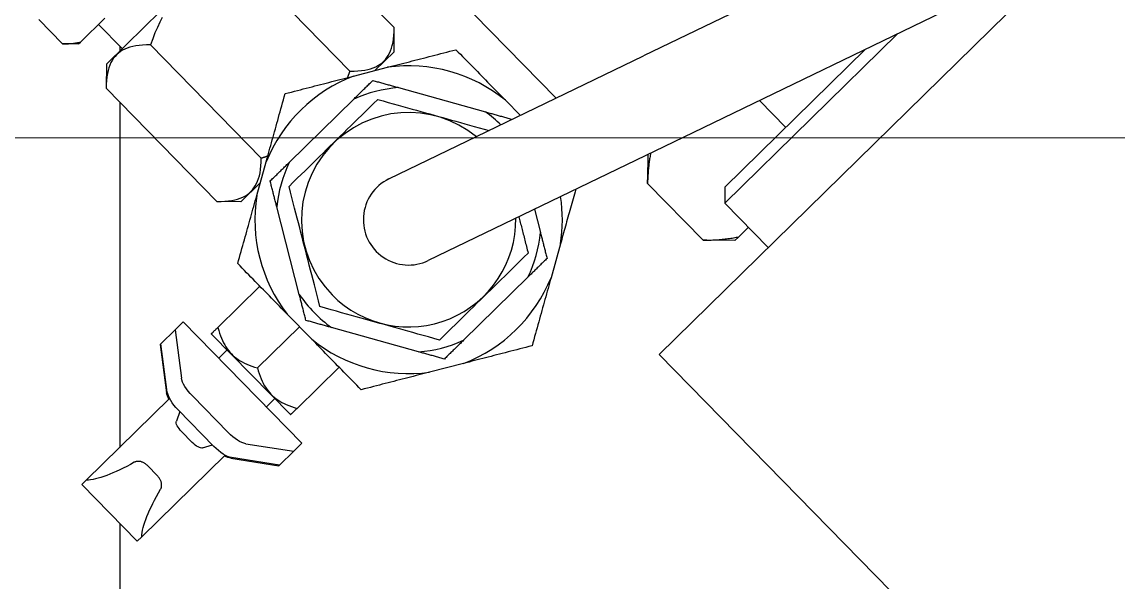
# Model space of a CAD drawing. Extents: x 475189 to 476029, y 1007718 to 1008015.
# Drawn here: x 475680.845 to 475681.364, y 1007759.302 to 1007759.567 of the extents above; entities that cross this region are included whole.
import ezdxf
from ezdxf.enums import TextEntityAlignment as Align

# ---------------------------------------------------------------- set-up
doc = ezdxf.new("R2010")
doc.units = 0
doc.header["$LTSCALE"] = 2
doc.header["$MEASUREMENT"] = 0
doc.layers.get('0').update_dxf_attribs({"linetype": 'CONTINUOUS', "lineweight": 0})
doc.layers.add('R.B', color=6, linetype='CONTINUOUS', lineweight=0)
doc.layers.add('TEXT', color=1, linetype='CONTINUOUS', lineweight=0)
doc.styles.add('ROMANS', font='ROMANS.SHX')
doc.styles.add('XT03_5', font='romans', dxfattribs={"width": 0.6, "height": 87.5})

# ---------------------------------------------------------------- blocks, each defined once
blk = doc.blocks.new('EXISTING')
at = {"color": 8, "linetype": 'Continuous', "lineweight": -3}
for p, q in [((475681.5630897827, 1007759.755367249), (475681.1396811564, 1007759.550888383)), ((475681.5817408749, 1007759.716746958), (475681.1583322485, 1007759.512268092)), ((475680.9576604055, 1007759.61796283), (475680.9032635739, 1007759.564672375)), ((475681.0215555382, 1007759.564232242), (475680.9690322332, 1007759.617845996)), ((475681.0234022166, 1007759.607318385), (475681.0982745016, 1007759.530891658)), ((475681.3429870548, 1007759.60144437), (475681.1470353188, 1007759.409478093)), ((475681.0005510956, 1007759.543655008), (475680.9480277906, 1007759.597268763)), ((475680.8643803073, 1007759.556599608), (475680.8531253134, 1007759.56808827)), ((475680.8728440828, 1007759.557386325), (475680.8844243037, 1007759.568731016)), ((475680.8814192031, 1007759.565787037), (475680.892674197, 1007759.554298375)), ((475680.9032635739, 1007759.564672375), (475680.8851312966, 1007759.546908889)), ((475681.0214387044, 1007759.552860414), (475681.0215555382, 1007759.564232242)), ((475680.8719615258, 1007759.556521719), (475680.8728440828, 1007759.557386325)), ((475681.1781001405, 1007759.481188112), (475681.2598888743, 1007759.561313346)), ((475680.8719615258, 1007759.556521719), (475680.8643803073, 1007759.556599608)), ((475680.8914636382, 1007759.555534066), (475680.8914636382, 1007759.553112438)), ((475680.9585422104, 1007759.502500541), (475680.9060189054, 1007759.556114295)), ((475681.0122928129, 1007759.543900541), (475681.0214387044, 1007759.552860414)), ((475681.2447801141, 1007759.554016796), (475681.1781780298, 1007759.48876933)), ((475681.0189927473, 1007759.49260372), (475681.1396811564, 1007759.550888383)), ((475680.8851312966, 1007759.546908889), (475680.8850144628, 1007759.535537062)), ((475681.0022682908, 1007759.541324561), (475681.0183432772, 1007759.545455315)), ((475680.9375377678, 1007759.481923308), (475680.8850144628, 1007759.535537062)), ((475681.0235555666, 1007759.535845527), (475681.0647755098, 1007759.524345526)), ((475680.8914636382, 1007759.528953993), (475680.8914636382, 1007759.365489601)), ((475680.9717653498, 1007759.500444908), (475681.0023346148, 1007759.530392426)), ((475681.074209855, 1007759.529869032), (475681.0812585092, 1007759.522674039)), ((475681.2070038007, 1007759.517008814), (475681.1945249005, 1007759.529746792)), ((475681.1583322485, 1007759.512268092), (475681.0376438394, 1007759.453983429)), ((475680.9563767291, 1007759.484749104), (475680.9608368844, 1007759.500735828)), ((475681.1416725754, 1007759.504222552), (475681.1415487559, 1007759.492170785)), ((475680.9489095956, 1007759.481806474), (475680.958055487, 1007759.490766347)), ((475681.141544537, 1007759.490405493), (475681.1678061895, 1007759.463598616)), ((475681.1781780298, 1007759.48876933), (475681.1781001405, 1007759.481188112)), ((475680.9489095956, 1007759.481806474), (475680.9375377678, 1007759.481923308)), ((475681.1987342961, 1007759.460125566), (475681.1781001405, 1007759.481188112)), ((475680.9765280766, 1007759.437892956), (475680.9658773984, 1007759.479340474)), ((475681.0879273002, 1007759.478267075), (475681.0907591883, 1007759.467246674)), ((475681.1847938167, 1007759.465230905), (475681.1893551344, 1007759.46969945)), ((475681.1829545673, 1007759.463429064), (475681.1847938167, 1007759.465230905)), ((475681.1002598575, 1007759.461838045), (475681.0957997023, 1007759.445851321)), ((475681.1829545673, 1007759.463429064), (475681.1695711958, 1007759.463566565)), ((475681.0848712369, 1007759.44614224), (475681.0543019719, 1007759.416194723)), ((475680.9379473127, 1007759.422285215), (475680.9578609929, 1007759.441793871)), ((475680.9824267317, 1007759.416718117), (475680.9708119004, 1007759.428574087)), ((475680.917685724, 1007759.42119801), (475680.9215278779, 1007759.424962018)), ((475680.9778028475, 1007759.36751871), (475680.9215278779, 1007759.424962018)), ((475680.9766193161, 1007759.422646102), (475680.9567056359, 1007759.403137446)), ((475680.910948518, 1007759.414597832), (475680.917685724, 1007759.42119801)), ((475680.917685724, 1007759.42119801), (475680.9207284044, 1007759.398307766)), ((475680.9349830786, 1007759.41918241), (475680.9349851425, 1007759.419383292)), ((475680.9349830786, 1007759.41918241), (475680.972300907, 1007759.381089817)), ((475681.0330810201, 1007759.410741622), (475680.991861077, 1007759.422241623)), ((475680.9105399805, 1007759.414197604), (475680.910948518, 1007759.414597832)), ((475680.9105399805, 1007759.414197604), (475680.9136648487, 1007759.391387875)), ((475680.9139911984, 1007759.391707588), (475680.910948518, 1007759.414597832)), ((475680.9423869989, 1007759.411624776), (475680.9384103687, 1007759.407729026)), ((475681.1470353188, 1007759.409478093), (475681.6722683685, 1007758.873340551)), ((475680.9953776393, 1007759.403498332), (475680.9754639592, 1007759.383989676)), ((475681.0543682959, 1007759.405262587), (475681.0382933095, 1007759.401131833)), ((475680.8755912487, 1007759.34994004), (475680.9150926499, 1007759.388638022)), ((475680.9258536335, 1007759.389903555), (475680.9428406609, 1007759.372563856)), ((475680.9648969867, 1007759.388647452), (475680.9609203566, 1007759.384751703)), ((475680.9198596873, 1007759.382544686), (475680.9182770143, 1007759.377954409)), ((475680.9191164274, 1007759.383303377), (475680.9361034548, 1007759.365963678)), ((475680.972300907, 1007759.381089817), (475680.9725017889, 1007759.381087754)), ((475680.9258281528, 1007759.367783166), (475680.9207244175, 1007759.372992861)), ((475680.9307383692, 1007759.365234341), (475680.935360195, 1007759.366722369)), ((475680.9511377953, 1007759.367267038), (475680.9739606936, 1007759.363754702)), ((475680.9778028475, 1007759.36751871), (475680.9739606936, 1007759.363754702)), ((475680.9413543023, 1007759.361831145), (475680.9018529012, 1007759.323133163)), ((475680.9440742396, 1007759.360347148), (475680.9668149501, 1007759.356754296)), ((475680.9672234876, 1007759.357154524), (475680.9444005893, 1007759.36066686)), ((475680.9739606936, 1007759.363754702), (475680.9672234876, 1007759.357154524)), ((475680.909517727, 1007759.351804478), (475680.9044139917, 1007759.357014173)), ((475680.9672234876, 1007759.357154524), (475680.9668149501, 1007759.356754296)), ((475680.8755912487, 1007759.34994004), (475680.8734939738, 1007759.347885421)), ((475680.8734939738, 1007759.347885421), (475680.8997556263, 1007759.321078544)), ((475680.8914636382, 1007759.329542684), (475680.8914636382, 1007759.202160677)), ((475680.8997556263, 1007759.321078544), (475680.9018529012, 1007759.323133163))]:
    blk.add_line(p, q, dxfattribs=at)
at = {"color": 8}
blk.add_line((475676.0465680225, 1007759.512027283), (475682.1769659399, 1007759.512027283), dxfattribs=at)
at = {"color": 8, "linetype": 'Continuous', "lineweight": -3}
for points in [[(475680.9116370851, 1007759.56907692), (475680.9104332234, 1007759.566768382), (475680.9092719417, 1007759.564329711), (475680.9081506516, 1007759.561749696), (475680.907067068, 1007759.559015915), (475680.9060189017, 1007759.556114299)], [(475681.0005510918, 1007759.543655005), (475681.0024809589, 1007759.543670834), (475681.0042766665, 1007759.543757782), (475681.0059482264, 1007759.543913813), (475681.0075044079, 1007759.544137354), (475681.0089530455, 1007759.544427347), (475681.0103009566, 1007759.544783154), (475681.0115542399, 1007759.54520454), (475681.012718212, 1007759.545691704), (475681.013797633, 1007759.546245229), (475681.0147965802, 1007759.546866068), (475681.0157186647, 1007759.547555576), (475681.0165669686, 1007759.548315501), (475681.0173441624, 1007759.549148012), (475681.0180524694, 1007759.550055736), (475681.0186937015, 1007759.551041716), (475681.0192692692, 1007759.552109519), (475681.0197802631, 1007759.553263254), (475681.02022731, 1007759.554507615), (475681.0206107358, 1007759.555847932), (475681.0209304314, 1007759.557290305), (475681.0211858975, 1007759.558841565), (475681.0213762387, 1007759.560509567), (475681.0215000631, 1007759.562303109), (475681.0215555397, 1007759.564232243)], [(475680.8643802985, 1007759.556599603), (475680.86478778, 1007759.556596944), (475680.8651900429, 1007759.55659735), (475680.8655871954, 1007759.556600847), (475680.8659792776, 1007759.55660741), (475680.8663663522, 1007759.556617038), (475680.8667484956, 1007759.556629745), (475680.8671257479, 1007759.556645515), (475680.8674981742, 1007759.556664341), (475680.8678658645, 1007759.556686256), (475680.8682288185, 1007759.556711226), (475680.8685871485, 1007759.556739289), (475680.86894087, 1007759.556770423), (475680.8692900232, 1007759.556804615), (475680.8696346893, 1007759.556841908), (475680.8699749039, 1007759.556882293), (475680.8703107345, 1007759.556925791), (475680.8706421807, 1007759.556972365), (475680.8709693349, 1007759.55702208), (475680.8712921988, 1007759.557074892), (475680.8716108673, 1007759.557130868), (475680.8719253376, 1007759.557189969), (475680.872235682, 1007759.557252247), (475680.872541909, 1007759.557317685), (475680.8728440773, 1007759.557386322)], [(475680.9060189017, 1007759.556114299), (475680.9040890529, 1007759.556098469), (475680.9022933181, 1007759.556011494), (475680.9006217939, 1007759.555855499), (475680.8990655845, 1007759.555631949), (475680.8976169677, 1007759.555341958), (475680.8962690571, 1007759.554986169), (475680.8950157751, 1007759.554564766), (475680.8938517674, 1007759.554077586), (475680.892772365, 1007759.553524061), (475680.8917734152, 1007759.552903237), (475680.890851343, 1007759.552213724), (475680.8900030321, 1007759.551453809), (475680.8892258332, 1007759.550621275), (475680.8885175206, 1007759.549713564), (475680.8878763038, 1007759.548727581), (475680.8873007186, 1007759.547659779), (475680.8867897252, 1007759.546506026), (475680.88634268, 1007759.545261685), (475680.8859592726, 1007759.543921369), (475680.8856395616, 1007759.542478998), (475680.8853841038, 1007759.540927728), (475680.8851937801, 1007759.539259744), (475680.8850699468, 1007759.537466193), (475680.8850144523, 1007759.535537058)], [(475681.0183432635, 1007759.545455267), (475681.0196320502, 1007759.545786478), (475681.0209216066, 1007759.546117899), (475681.0222125302, 1007759.546449575), (475681.0235055004, 1007759.546781848), (475681.0248011093, 1007759.547114765), (475681.0261000062, 1007759.54744857), (475681.0274027855, 1007759.547783308), (475681.0287100957, 1007759.548119224), (475681.0300225907, 1007759.548456559), (475681.0313408404, 1007759.548795262), (475681.0326655341, 1007759.54913567), (475681.033997305, 1007759.549477925), (475681.0353367683, 1007759.549822068), (475681.0366846261, 1007759.550168434), (475681.038041535, 1007759.550517157), (475681.0394081316, 1007759.550868274), (475681.0407851427, 1007759.551222112), (475681.0421732799, 1007759.551578896), (475681.0435731832, 1007759.551938555), (475681.0449856409, 1007759.552301506), (475681.0464114028, 1007759.552667963), (475681.0478511507, 1007759.553037844), (475681.0493057416, 1007759.553411651), (475681.0507759444, 1007759.55378949)], [(475681.0507759444, 1007759.55378949), (475681.0518382062, 1007759.552705116), (475681.0528891946, 1007759.551632274), (475681.0539295136, 1007759.550570477), (475681.0549596418, 1007759.549518847), (475681.0559802043, 1007759.548477105), (475681.0569917282, 1007759.54744468), (475681.0579946734, 1007759.546420804), (475681.0589896251, 1007759.54540521), (475681.0599770734, 1007759.544397335), (475681.060957475, 1007759.543396522), (475681.0619313536, 1007759.542402413), (475681.0628991993, 1007759.541414551), (475681.0638614409, 1007759.540432286), (475681.0648185806, 1007759.539455267), (475681.0657710962, 1007759.538483041), (475681.066719392, 1007759.537514964), (475681.0676639883, 1007759.536550787), (475681.0686053138, 1007759.535589963), (475681.0695438066, 1007759.534631946), (475681.070479941, 1007759.533676393), (475681.071414155, 1007759.532722755), (475681.072346923, 1007759.531770688), (475681.0732786555, 1007759.530819547), (475681.0742098393, 1007759.529868984)], [(475680.9994443209, 1007759.540598888), (475680.9994911917, 1007759.54072239), (475680.9995380244, 1007759.54084623), (475680.9995847734, 1007759.540970383), (475680.9996314571, 1007759.541094864), (475680.9996780754, 1007759.541219676), (475680.9997246283, 1007759.541344817), (475680.9997710976, 1007759.541470269), (475680.9998175084, 1007759.541596076), (475680.9998638628, 1007759.541722203), (475680.9999101428, 1007759.54184867), (475680.9999563485, 1007759.541975474), (475681.0000024864, 1007759.542102607), (475681.000048593, 1007759.542230102), (475681.0000945912, 1007759.542357902), (475681.0001405309, 1007759.542486056), (475681.000186421, 1007759.542614556), (475681.0002322278, 1007759.542743404), (475681.0002779669, 1007759.542872578), (475681.0003236498, 1007759.54300211), (475681.0003692719, 1007759.543131993), (475681.000414822, 1007759.543262217), (475681.0004603112, 1007759.543392794), (475681.0005057444, 1007759.543523726), (475681.0005510918, 1007759.543655005)], [(475680.9698356385, 1007759.53299044), (475680.9713058138, 1007759.53336818), (475680.9727604047, 1007759.533741988), (475680.97420018, 1007759.534111967), (475680.9756259145, 1007759.534478326), (475680.9770383736, 1007759.534841276), (475680.9784383014, 1007759.535201034), (475680.9798264112, 1007759.53555772), (475680.9812034222, 1007759.535911558), (475680.9825700478, 1007759.536262773), (475680.9839269277, 1007759.536611398), (475680.9852747871, 1007759.536957764), (475680.9866142779, 1007759.537302005), (475680.9879460213, 1007759.537644162), (475680.9892707149, 1007759.53798457), (475680.9905889922, 1007759.538323371), (475680.9919014589, 1007759.538660608), (475680.9932087699, 1007759.538996524), (475680.9945115767, 1007759.53933136), (475680.9958104469, 1007759.539665066), (475680.9971060824, 1007759.539998082), (475680.9983990252, 1007759.540330256), (475680.9996899763, 1007759.540662031), (475681.0009795048, 1007759.540993354), (475681.0022682915, 1007759.541324565)], [(475681.0023346199, 1007759.530392434), (475681.002697826, 1007759.530748252), (475681.003061945, 1007759.531104966), (475681.0034269771, 1007759.531462573), (475681.0037929953, 1007759.531821147), (475681.0041599996, 1007759.532180687), (475681.0045280264, 1007759.532541228), (475681.004897149, 1007759.532902843), (475681.0052673671, 1007759.533265532), (475681.0056387174, 1007759.533629329), (475681.0060112365, 1007759.533994271), (475681.0063849972, 1007759.53436043), (475681.0067599632, 1007759.53472777), (475681.0071362439, 1007759.535096397), (475681.0075138394, 1007759.535466313), (475681.0078928227, 1007759.535837588), (475681.0082731573, 1007759.536210187), (475681.0086549527, 1007759.536584217), (475681.0090382091, 1007759.536959679), (475681.0094229993, 1007759.537336643), (475681.0098093234, 1007759.537715109), (475681.0101972545, 1007759.53809515), (475681.0105867925, 1007759.538476765), (475681.0109780105, 1007759.538860026), (475681.0113709085, 1007759.539244933)], [(475681.0113709085, 1007759.539244933), (475681.0119007073, 1007759.539097116), (475681.012428235, 1007759.538949937), (475681.0129534915, 1007759.538803396), (475681.0134765671, 1007759.538657473), (475681.0139974974, 1007759.538512134), (475681.0145163371, 1007759.538367394), (475681.0150331396, 1007759.538223199), (475681.0155479416, 1007759.538079585), (475681.0160608145, 1007759.537936479), (475681.0165718315, 1007759.537793953), (475681.0170809731, 1007759.537651879), (475681.0175883668, 1007759.537510348), (475681.0180939933, 1007759.537369233), (475681.018597962, 1007759.537228641), (475681.0191002724, 1007759.537088499), (475681.0196010144, 1007759.53694879), (475681.0201002248, 1007759.536809548), (475681.0205979205, 1007759.536670684), (475681.0210942104, 1007759.536532231), (475681.0215890582, 1007759.536394155), (475681.0220825903, 1007759.536256472), (475681.0225748247, 1007759.536119164), (475681.023065815, 1007759.535982176), (475681.0235555614, 1007759.535845508)], [(475680.9608368804, 1007759.50073581), (475680.9611944704, 1007759.502017535), (475680.9615522663, 1007759.503299998), (475680.961910447, 1007759.50458384), (475680.9622691911, 1007759.505869702), (475680.962628677, 1007759.507158222), (475680.962989056, 1007759.508449944), (475680.9633505341, 1007759.509745606), (475680.9637132625, 1007759.511045748), (475680.964077406, 1007759.512350963), (475680.9644431708, 1007759.513661989), (475680.9648107216, 1007759.514979418), (475680.9651802509, 1007759.516303937), (475680.965551896, 1007759.51763604), (475680.9659258768, 1007759.518976516), (475680.9663023581, 1007759.520325954), (475680.9666815323, 1007759.521685044), (475680.9670635918, 1007759.523054476), (475680.9674487288, 1007759.524434939), (475680.9678371632, 1007759.525827221), (475680.9682290599, 1007759.527231912), (475680.9686246387, 1007759.528649802), (475680.9690241194, 1007759.530081678), (475680.9694277219, 1007759.531528328), (475680.9698356385, 1007759.53299044)], [(475680.9716730348, 1007759.489097097), (475680.9736583786, 1007759.49104206), (475680.9755779106, 1007759.492922551), (475680.9774398117, 1007759.494746583), (475680.9792514594, 1007759.496521384), (475680.9810197925, 1007759.498253751), (475680.9827511294, 1007759.499949874), (475680.9844514595, 1007759.501615621), (475680.9861264073, 1007759.503256502), (475680.9877814143, 1007759.504877848), (475680.9894215936, 1007759.506484668), (475680.9910519851, 1007759.508081899), (475680.9926774828, 1007759.509674335), (475680.9943029805, 1007759.511266772), (475680.995933372, 1007759.512864003), (475680.9975735513, 1007759.514470823), (475680.9992285218, 1007759.516092133), (475681.0009035061, 1007759.51773305), (475681.0026038362, 1007759.519398797), (475681.0043351731, 1007759.52109492), (475681.0061035063, 1007759.522827287), (475681.0079151538, 1007759.524602088), (475681.009777055, 1007759.52642612), (475681.011696587, 1007759.52830661), (475681.0136819307, 1007759.530251574)], [(475681.0136819307, 1007759.530251574), (475681.0161992142, 1007759.529549254), (475681.0186376376, 1007759.528868985), (475681.0210062848, 1007759.528208143), (475681.0233136641, 1007759.527564398), (475681.0255675444, 1007759.526935592), (475681.0277751896, 1007759.526319643), (475681.0299434323, 1007759.525714765), (475681.0320786701, 1007759.525119029), (475681.0341870865, 1007759.5245308), (475681.0362745393, 1007759.523948408), (475681.0383467613, 1007759.523370312), (475681.0404092309, 1007759.522794865), (475681.0424675555, 1007759.522220654), (475681.044527051, 1007759.521646051), (475681.0465932341, 1007759.52106959), (475681.0486716023, 1007759.52048975), (475681.0507677798, 1007759.519904954), (475681.052887534, 1007759.519313554), (475681.0550368316, 1007759.518713914), (475681.0572219815, 1007759.51810427), (475681.0594495631, 1007759.517482802), (475681.0617265879, 1007759.51684754), (475681.0640605545, 1007759.516196381), (475681.0664595204, 1007759.515527092)], [(475681.0647755073, 1007759.524345514), (475681.0652652901, 1007759.524208882), (475681.0657562626, 1007759.524071913), (475681.0662484606, 1007759.523934569), (475681.0667419927, 1007759.523796886), (475681.0672368947, 1007759.523658827), (475681.0677331303, 1007759.523520357), (475681.0682308626, 1007759.523381528), (475681.0687300542, 1007759.523242233), (475681.0692307784, 1007759.523102541), (475681.0697331066, 1007759.522962382), (475681.0702370754, 1007759.52282179), (475681.0707427205, 1007759.522680728), (475681.0712500777, 1007759.522539161), (475681.0717592558, 1007759.522397124), (475681.0722702363, 1007759.522254562), (475681.0727831093, 1007759.522111456), (475681.0732979291, 1007759.521967824), (475681.0738147137, 1007759.521823647), (475681.0743335534, 1007759.521678907), (475681.0748544838, 1007759.521533567), (475681.0753775593, 1007759.521387645), (475681.0759028158, 1007759.521241104), (475681.0764303434, 1007759.521093925), (475681.0769601422, 1007759.520946108)], [(475681.0769601422, 1007759.520946108), (475681.0769634804, 1007759.520933203), (475681.0769668007, 1007759.520920316), (475681.0769701024, 1007759.520907375), (475681.0769734227, 1007759.520894488), (475681.0769767609, 1007759.520881583), (475681.0769800447, 1007759.52086866), (475681.0769833829, 1007759.520855755), (475681.0769867031, 1007759.520842868), (475681.0769900234, 1007759.520829982), (475681.0769933072, 1007759.520817059), (475681.0769966275, 1007759.520804172), (475681.0769999657, 1007759.520791267), (475681.077003286, 1007759.52077838), (475681.0770065698, 1007759.520765458), (475681.0770098722, 1007759.520752589), (475681.0770131925, 1007759.520739702), (475681.0770165128, 1007759.520726816), (475681.0770198331, 1007759.520713929), (475681.0770231534, 1007759.520701042), (475681.0770264558, 1007759.520688173), (475681.0770297396, 1007759.520675251), (475681.0770330598, 1007759.520662364), (475681.0770363623, 1007759.520649495), (475681.0770396825, 1007759.520636609)], [(475680.9375377608, 1007759.481923301), (475680.9394676368, 1007759.481939139), (475680.9412633533, 1007759.482026096), (475680.9429348958, 1007759.48218211), (475680.944491078, 1007759.482405651), (475680.945939722, 1007759.48269565), (475680.9472876237, 1007759.483051448), (475680.9485408964, 1007759.483472824), (475680.9497048951, 1007759.483960014), (475680.9507843064, 1007759.484513529), (475680.9517832472, 1007759.485134362), (475680.9527053284, 1007759.485823867), (475680.9535536463, 1007759.486583805), (475680.9543308382, 1007759.487416315), (475680.9550391419, 1007759.488324035), (475680.9556803676, 1007759.48931001), (475680.9562559439, 1007759.490377821), (475680.9567669462, 1007759.491531564), (475680.9572140008, 1007759.492775933), (475680.9575974171, 1007759.49411624), (475680.9579171008, 1007759.495558602), (475680.9581725859, 1007759.497109881), (475680.9583628913, 1007759.498777847), (475680.9584867429, 1007759.500571416), (475680.9585422102, 1007759.502500541)], [(475680.9585422102, 1007759.502500541), (475680.9586744107, 1007759.502543199), (475680.9588062311, 1007759.502585915), (475680.9589377143, 1007759.502628712), (475680.959068847, 1007759.502671577), (475680.9591996243, 1007759.502714505), (475680.9593300828, 1007759.502757533), (475680.9594601882, 1007759.502800626), (475680.9595899498, 1007759.502843776), (475680.9597193493, 1007759.502887001), (475680.9598484365, 1007759.502930313), (475680.959977155, 1007759.502973676), (475680.9601055522, 1007759.503017135), (475680.9602336077, 1007759.503060654), (475680.9603613327, 1007759.503104242), (475680.960488723, 1007759.503147914), (475680.9606157761, 1007759.503191667), (475680.9607424941, 1007759.503235468), (475680.9608689091, 1007759.503279383), (475680.9609949618, 1007759.503323337), (475680.9611207047, 1007759.503367381), (475680.9612461193, 1007759.503411498), (475680.9613712057, 1007759.503455686), (475680.9614959822, 1007759.503499964), (475680.9616204237, 1007759.50354429)], [(475680.962729056, 1007759.491592407), (475680.963121954, 1007759.491977313), (475680.963513172, 1007759.492360574), (475680.96390271, 1007759.49274219), (475680.9642906411, 1007759.493122231), (475680.9646769652, 1007759.493500697), (475680.9650617189, 1007759.493877625), (475680.9654450117, 1007759.494253122), (475680.9658268073, 1007759.494627153), (475680.9662071418, 1007759.494999752), (475680.9665861251, 1007759.495371027), (475680.9669637206, 1007759.495740942), (475680.9673400014, 1007759.49610957), (475680.9677149673, 1007759.496476909), (475680.968088728, 1007759.496843068), (475680.968461247, 1007759.497208011), (475680.9688325974, 1007759.497571808), (475680.9692028156, 1007759.497934496), (475680.969571938, 1007759.498296111), (475680.9699399649, 1007759.498656653), (475680.9703069692, 1007759.499016193), (475680.9706729874, 1007759.499374766), (475680.9710380195, 1007759.499732374), (475680.9714021386, 1007759.500089087), (475680.9717653446, 1007759.500444906)], [(475681.1429871529, 1007759.504857407), (475681.1428853766, 1007759.50432025), (475681.1427873101, 1007759.503777799), (475681.14269288, 1007759.503229982), (475681.1426021207, 1007759.50267676), (475681.1425150043, 1007759.502118089), (475681.1424315114, 1007759.501553914), (475681.1423516587, 1007759.500984215), (475681.1422754182, 1007759.500408948), (475681.1422028249, 1007759.499828074), (475681.1421338225, 1007759.499241504), (475681.1420684198, 1007759.498649227), (475681.1420066147, 1007759.49805117), (475681.1419483789, 1007759.497447287), (475681.1418937562, 1007759.496837532), (475681.1418427464, 1007759.496221905), (475681.1417952743, 1007759.49560026), (475681.1417514117, 1007759.494972597), (475681.1417111299, 1007759.494338868), (475681.1416743911, 1007759.493698967), (475681.1416412576, 1007759.493052899), (475681.1416117281, 1007759.492400592), (475681.1415857462, 1007759.491741955), (475681.1415633559, 1007759.491076942), (475681.1415445376, 1007759.490405497)], [(475680.9658774203, 1007759.479340482), (475680.9657508434, 1007759.479832933), (475680.9656239721, 1007759.480326634), (475680.9654968063, 1007759.480821586), (475680.9653692924, 1007759.481317842), (475680.9652414125, 1007759.481815422), (475680.9651131859, 1007759.482314452), (475680.9649845762, 1007759.482814896), (475680.9648556205, 1007759.483316862), (475680.9647262288, 1007759.483820369), (475680.9645964375, 1007759.484325452), (475680.9644661929, 1007759.484832167), (475680.9643355324, 1007759.485340622), (475680.9642044559, 1007759.485850817), (475680.9640728733, 1007759.48636277), (475680.9639408761, 1007759.486876607), (475680.9638083378, 1007759.487392312), (475680.9636753313, 1007759.487909956), (475680.9635417851, 1007759.488429612), (475680.9634077357, 1007759.488951316), (475680.9632731294, 1007759.489475123), (475680.9631379849, 1007759.490001086), (475680.9630022664, 1007759.490529242), (475680.9628659203, 1007759.491059647), (475680.962729056, 1007759.491592407)], [(475681.1415445376, 1007759.490405497), (475681.1415441794, 1007759.490480011), (475681.1415438473, 1007759.490554425), (475681.1415435512, 1007759.490628731), (475681.1415433545, 1007759.49070301), (475681.1415431481, 1007759.490777154), (475681.1415430414, 1007759.49085127), (475681.1415429246, 1007759.490925251), (475681.1415429166, 1007759.490999195), (475681.1415428988, 1007759.491073004), (475681.1415429804, 1007759.491146786), (475681.1415430888, 1007759.491220469), (475681.1415432239, 1007759.491294052), (475681.1415434309, 1007759.491367563), (475681.1415436646, 1007759.491440975), (475681.1415439612, 1007759.491514323), (475681.1415443215, 1007759.491587608), (475681.1415447078, 1007759.491660794), (475681.1415451301, 1007759.491733872), (475681.1415456065, 1007759.491806895), (475681.1415461547, 1007759.491879845), (475681.14154673, 1007759.491952697), (475681.1415473678, 1007759.492025485), (475681.1415480328, 1007759.492098174), (475681.1415487696, 1007759.49217079)], [(475680.9473779824, 1007759.452494511), (475680.947785899, 1007759.453956623), (475680.9481894877, 1007759.455403224), (475680.9485889685, 1007759.456835099), (475680.9489845473, 1007759.458252989), (475680.9493764577, 1007759.45965773), (475680.9497648784, 1007759.461049963), (475680.9501500154, 1007759.462430426), (475680.9505320885, 1007759.463799907), (475680.9509112628, 1007759.465158997), (475680.951287744, 1007759.466508435), (475680.9516617248, 1007759.46784891), (475680.95203337, 1007759.469181014), (475680.9524028855, 1007759.470505484), (475680.9527704364, 1007759.471822912), (475680.9531362011, 1007759.473133938), (475680.9535003584, 1007759.474439203), (475680.9538630868, 1007759.475739345), (475680.9542245512, 1007759.477034957), (475680.9545849439, 1007759.478326728), (475680.9549444298, 1007759.479615249), (475680.9553031738, 1007759.480901111), (475680.9556613545, 1007759.482184953), (475680.9560191506, 1007759.483467416), (475680.9563767267, 1007759.484749092)], [(475680.9863093938, 1007759.432139103), (475680.9856176961, 1007759.434830961), (475680.9849488886, 1007759.437433554), (475680.9843002117, 1007759.43995803), (475680.9836689837, 1007759.442414356), (475680.9830529156, 1007759.444811958), (475680.982449691, 1007759.447159408), (475680.9818572601, 1007759.449464791), (475680.9812736771, 1007759.451735792), (475680.9806970649, 1007759.453979732), (475680.980125615, 1007759.456203571), (475680.9795575719, 1007759.458414143), (475680.9789912144, 1007759.4606181), (475680.9784248568, 1007759.462822057), (475680.9778568316, 1007759.46503261), (475680.9772853638, 1007759.467256468), (475680.9767087695, 1007759.46950039), (475680.9761251686, 1007759.471771408), (475680.9755327742, 1007759.474076827), (475680.9749295496, 1007759.476424278), (475680.974313445, 1007759.478821844), (475680.9736822536, 1007759.481278206), (475680.9730335401, 1007759.483802645), (475680.9723647691, 1007759.486405275), (475680.9716730348, 1007759.489097097)], [(475681.1074774867, 1007759.48770851), (475681.1071591771, 1007759.48656758), (475681.1068431482, 1007759.485434824), (475681.1065292901, 1007759.484309849), (475681.1062174655, 1007759.483192162), (475681.1059076192, 1007759.482081568), (475681.1055995866, 1007759.480977473), (475681.10529334, 1007759.47987978), (475681.1049887146, 1007759.478787899), (475681.1046856556, 1007759.477701631), (475681.1043840529, 1007759.476620584), (475681.1040837691, 1007759.475544264), (475681.1037847768, 1007759.474472573), (475681.1034869111, 1007759.473404921), (475681.1031901171, 1007759.472341109), (475681.1028942986, 1007759.471280794), (475681.1025993456, 1007759.470223582), (475681.1023051621, 1007759.469169127), (475681.1020116792, 1007759.468117184), (475681.1017187734, 1007759.46706731), (475681.1014263759, 1007759.466019257), (475681.1011343769, 1007759.464972632), (475681.1008426939, 1007759.463927141), (475681.1005512169, 1007759.462882387), (475681.1002598499, 1007759.461838028)], [(475681.0805411154, 1007759.474700027), (475681.0807118252, 1007759.474035844), (475681.0808832984, 1007759.473368543), (475681.0810556237, 1007759.472697962), (475681.0812287988, 1007759.472023883), (475681.0814029489, 1007759.471346179), (475681.0815780899, 1007759.470664614), (475681.0817542736, 1007759.46997899), (475681.0819315525, 1007759.469289106), (475681.0821099973, 1007759.468594817), (475681.0822895864, 1007759.467895781), (475681.0824704815, 1007759.467191904), (475681.0826526618, 1007759.466482917), (475681.0828362153, 1007759.465768582), (475681.0830212127, 1007759.465048756), (475681.0832076682, 1007759.464323058), (475681.0833956892, 1007759.463591378), (475681.0835853271, 1007759.462853445), (475681.0837766513, 1007759.462108969), (475681.0839696953, 1007759.461357696), (475681.0841645648, 1007759.460599373), (475681.0843613115, 1007759.459833728), (475681.0845599867, 1007759.459060488), (475681.0847607321, 1007759.458279364), (475681.0849635625, 1007759.457490047)], [(475681.0907591771, 1007759.467246662), (475681.0908857539, 1007759.466754211), (475681.0910126073, 1007759.466260528), (475681.0911397731, 1007759.465765576), (475681.091267287, 1007759.465269319), (475681.0913951849, 1007759.464771721), (475681.0915233936, 1007759.46427271), (475681.0916520033, 1007759.463772266), (475681.0917809769, 1007759.463270282), (475681.0919103686, 1007759.462766775), (475681.0920401599, 1007759.462261691), (475681.0921703679, 1007759.46175494), (475681.0923010471, 1007759.46124654), (475681.0924321236, 1007759.460736345), (475681.0925637062, 1007759.460224392), (475681.0926957213, 1007759.459710536), (475681.0928282417, 1007759.45919485), (475681.0929612661, 1007759.458677187), (475681.0930947944, 1007759.45815755), (475681.0932288617, 1007759.457635827), (475681.09336345, 1007759.457112039), (475681.0934985945, 1007759.456586076), (475681.0936343309, 1007759.456057901), (475681.0937706227, 1007759.455527479), (475681.0939075235, 1007759.454994755)], [(475681.1678061919, 1007759.463598618), (475681.168611065, 1007759.463605067), (475681.1694068426, 1007759.463616884), (475681.170193571, 1007759.463634025), (475681.1709713507, 1007759.463656463), (475681.1717403374, 1007759.463684262), (475681.1725006227, 1007759.463717403), (475681.1732522444, 1007759.463755853), (475681.1739953665, 1007759.463799664), (475681.1747300443, 1007759.463848783), (475681.1754563425, 1007759.463903221), (475681.1761743805, 1007759.463963004), (475681.1768842682, 1007759.464028168), (475681.1775860608, 1007759.464098661), (475681.1782798504, 1007759.464174537), (475681.1789656747, 1007759.464255761), (475681.1796436886, 1007759.464342395), (475681.1803138844, 1007759.464434378), (475681.1809764269, 1007759.464531837), (475681.1816312893, 1007759.464634654), (475681.182278637, 1007759.464742957), (475681.1829185067, 1007759.46485671), (475681.1835509455, 1007759.46497594), (475681.1841760182, 1007759.465100659), (475681.1847938254, 1007759.46523091)], [(475681.1695712081, 1007759.463566571), (475681.169498583, 1007759.463567335), (475681.1694258956, 1007759.463568164), (475681.1693531101, 1007759.463569022), (475681.1692802619, 1007759.463569943), (475681.1692073156, 1007759.463570894), (475681.169134307, 1007759.463571909), (475681.1690612271, 1007759.463572997), (475681.1689880491, 1007759.463574115), (475681.1689147809, 1007759.463575251), (475681.1688414421, 1007759.463576462), (475681.168768032, 1007759.463577745), (475681.1686945325, 1007759.463579049), (475681.1686209617, 1007759.463580425), (475681.1685473013, 1007759.463581822), (475681.1684735335, 1007759.463583256), (475681.168399731, 1007759.4635848), (475681.1683258025, 1007759.463586327), (475681.1682518395, 1007759.463587964), (475681.1681777502, 1007759.463589584), (475681.1681036265, 1007759.463591314), (475681.1680293588, 1007759.463593045), (475681.1679550742, 1007759.463594868), (475681.1678806826, 1007759.463596729), (475681.1678061919, 1007759.463598618)], [(475681.0849635625, 1007759.457490047), (475681.0829782188, 1007759.455545083), (475681.0810586867, 1007759.453664592), (475681.0791967856, 1007759.45184056), (475681.077385138, 1007759.45006576), (475681.0756168048, 1007759.448333393), (475681.073885468, 1007759.44663727), (475681.0721851378, 1007759.444971522), (475681.0705101535, 1007759.443330606), (475681.068855183, 1007759.441709296), (475681.0672150038, 1007759.440102476), (475681.0655846122, 1007759.438505245), (475681.0639591145, 1007759.436912808), (475681.0623336169, 1007759.435320371), (475681.0607032254, 1007759.43372314), (475681.0590630461, 1007759.432116321), (475681.0574080391, 1007759.430494975), (475681.0557330913, 1007759.428854094), (475681.0540327611, 1007759.427188347), (475681.0523014243, 1007759.425492223), (475681.0505330911, 1007759.423759856), (475681.0487214435, 1007759.421985056), (475681.0468595424, 1007759.420161024), (475681.0449400104, 1007759.418280533), (475681.0429546666, 1007759.416335569)], [(475681.0939075235, 1007759.454994755), (475681.0935146254, 1007759.454609848), (475681.0931234075, 1007759.454226587), (475681.0927338694, 1007759.453844972), (475681.0923459384, 1007759.453464931), (475681.0919596142, 1007759.453086465), (475681.091574824, 1007759.452709501), (475681.0911915677, 1007759.452334039), (475681.0908097723, 1007759.451960009), (475681.0904294376, 1007759.45158741), (475681.0900504543, 1007759.451216135), (475681.0896728588, 1007759.450846219), (475681.0892965781, 1007759.450477592), (475681.0889216121, 1007759.450110252), (475681.0885478514, 1007759.449744094), (475681.0881753324, 1007759.449379151), (475681.0878039821, 1007759.449015354), (475681.0874337639, 1007759.448652665), (475681.0870646414, 1007759.448291051), (475681.0866966145, 1007759.447930509), (475681.0863296103, 1007759.447570969), (475681.085963592, 1007759.447212395), (475681.0855985599, 1007759.446854788), (475681.0852344409, 1007759.446498074), (475681.0848712348, 1007759.446142256)], [(475680.9708119048, 1007759.428574103), (475680.9698807081, 1007759.429524617), (475680.9689489618, 1007759.430475709), (475680.9680162052, 1007759.431427825), (475680.9670819928, 1007759.432381463), (475680.9661458568, 1007759.433337017), (475680.9652073518, 1007759.434294984), (475680.9642660369, 1007759.435255858), (475680.9633214407, 1007759.436220036), (475680.9623731312, 1007759.437188063), (475680.9614206324, 1007759.438160337), (475680.9604634896, 1007759.439137357), (475680.9595012342, 1007759.440119572), (475680.9585334024, 1007759.441107483), (475680.9575595237, 1007759.442101593), (475680.9565791115, 1007759.443102356), (475680.9555916738, 1007759.444110281), (475680.9545967359, 1007759.445125924), (475680.9535937631, 1007759.446149701), (475680.9525822561, 1007759.447182176), (475680.9515617074, 1007759.448223967), (475680.9505315517, 1007759.449275497), (475680.949491257, 1007759.450337394), (475680.9484402549, 1007759.451410187), (475680.9473779824, 1007759.452494511)], [(475681.0957996962, 1007759.44585131), (475681.09544212, 1007759.444569635), (475681.095084324, 1007759.443287171), (475681.0947261433, 1007759.442003329), (475681.0943673993, 1007759.440717467), (475681.0940079134, 1007759.439428947), (475681.0936475206, 1007759.438137176), (475681.0932860562, 1007759.436841564), (475681.0929233279, 1007759.435541421), (475681.0925591706, 1007759.434236157), (475681.0921934058, 1007759.43292513), (475681.091825855, 1007759.431607702), (475681.0914563395, 1007759.430283232), (475681.0910846943, 1007759.428951129), (475681.0907107135, 1007759.427610654), (475681.0903342323, 1007759.426261216), (475681.089955058, 1007759.424902125), (475681.0895729848, 1007759.423532644), (475681.0891878479, 1007759.422152181), (475681.0887994272, 1007759.420759949), (475681.0884075168, 1007759.419355208), (475681.088011938, 1007759.417937318), (475681.0876124572, 1007759.416505442), (475681.0872088685, 1007759.415058842), (475681.0868009519, 1007759.413596729)], [(475680.9796764372, 1007759.425641054), (475680.9795395364, 1007759.426173778), (475680.9794032268, 1007759.426704218), (475680.9792675083, 1007759.427232375), (475680.9791323637, 1007759.427758338), (475680.9789977575, 1007759.428282145), (475680.9788636716, 1007759.428803813), (475680.9787301798, 1007759.429323486), (475680.9785971189, 1007759.429841113), (475680.978464617, 1007759.430356853), (475680.9783325834, 1007759.430870655), (475680.9782010373, 1007759.431382644), (475680.9780699243, 1007759.431892803), (475680.9779392816, 1007759.432401239), (475680.9778090736, 1007759.43290799), (475680.9776792644, 1007759.433413092), (475680.9775498906, 1007759.433916581), (475680.9774208805, 1007759.434418529), (475680.9772923073, 1007759.434919008), (475680.9771640621, 1007759.435417984), (475680.9770362008, 1007759.435915618), (475680.9769086504, 1007759.436411839), (475680.9767814846, 1007759.436906791), (475680.9766546311, 1007759.437400474), (475680.9765280908, 1007759.437892961)], [(475681.0429546666, 1007759.416335569), (475681.0402776251, 1007759.417082463), (475681.0376892677, 1007759.417804584), (475681.0351787075, 1007759.418505009), (475681.032735832, 1007759.419186535), (475681.0303514128, 1007759.419851788), (475681.0280168693, 1007759.420503097), (475681.0257241082, 1007759.421142733), (475681.0234655595, 1007759.421772871), (475681.0212339403, 1007759.422395464), (475681.0190223111, 1007759.423012484), (475681.0168238765, 1007759.423625825), (475681.0146320213, 1007759.424237345), (475681.0124401839, 1007759.424848847), (475681.0102417493, 1007759.425462188), (475681.0080301202, 1007759.426079208), (475681.0057985009, 1007759.426701802), (475681.0035399523, 1007759.42733194), (475681.0012472277, 1007759.427971611), (475680.9989126842, 1007759.428622921), (475680.9965282285, 1007759.429288137), (475680.9940853895, 1007759.429969699), (475680.9915747927, 1007759.430670088), (475680.9889864718, 1007759.431392245), (475680.9863093938, 1007759.432139103)], [(475680.9918610901, 1007759.422241629), (475680.9913713072, 1007759.422378261), (475680.9908803347, 1007759.422515231), (475680.9903880824, 1007759.422652557), (475680.9898945868, 1007759.422790276), (475680.9893997026, 1007759.422928317), (475680.9889034671, 1007759.423066786), (475680.9884057169, 1007759.423205634), (475680.9879065431, 1007759.423344911), (475680.9874058011, 1007759.42348462), (475680.9869034907, 1007759.423624762), (475680.986399522, 1007759.423765354), (475680.9858938769, 1007759.423906415), (475680.9853865018, 1007759.424048), (475680.9848773415, 1007759.42419002), (475680.9843663432, 1007759.4243326), (475680.9838534516, 1007759.424475652), (475680.9833386682, 1007759.42461932), (475680.9828218292, 1007759.424763479), (475680.9823030261, 1007759.424908255), (475680.9817820957, 1007759.425053594), (475680.9812590202, 1007759.425199517), (475680.9807337637, 1007759.425346058), (475680.9802062539, 1007759.425493219), (475680.9796764372, 1007759.425641054)], [(475680.93498514, 1007759.419383279), (475680.9349899089, 1007759.419387946), (475680.9350042416, 1007759.419401994), (475680.9350281506, 1007759.41942542), (475680.935061671, 1007759.419458266), (475680.9351048535, 1007759.419500571), (475680.9351577657, 1007759.419552424), (475680.9352204828, 1007759.419613855), (475680.9352931014, 1007759.419684997), (475680.9353757291, 1007759.419765926), (475680.9354685069, 1007759.419856816), (475680.9355715715, 1007759.419957787), (475680.9356850826, 1007759.420069008), (475680.9358092074, 1007759.42019059), (475680.9359441609, 1007759.420322792), (475680.9360901533, 1007759.420465821), (475680.9362474133, 1007759.420619879), (475680.9364162157, 1007759.42078526), (475680.9365968274, 1007759.420962209), (475680.936789551, 1007759.421151012), (475680.9369947148, 1007759.421352003), (475680.9372126689, 1007759.421565508), (475680.9374438092, 1007759.421791948), (475680.9376885394, 1007759.422031689), (475680.9379473199, 1007759.422285237)], [(475680.9379473199, 1007759.422285237), (475680.9383303297, 1007759.42088702), (475680.9387383627, 1007759.419572109), (475680.9391718699, 1007759.418333691), (475680.9396314257, 1007759.417165606), (475680.9401177886, 1007759.416062549), (475680.940631795, 1007759.415019562), (475680.9411744796, 1007759.414032374), (475680.9417470057, 1007759.413097106), (475680.9423506712, 1007759.412210157), (475680.9429869668, 1007759.411368405), (475680.9436575688, 1007759.410569045), (475680.9443642991, 1007759.409809395), (475680.9451092527, 1007759.409087223), (475680.9458946996, 1007759.408400357), (475680.946723174, 1007759.40774687), (475680.9475975215, 1007759.407125118), (475680.9485208585, 1007759.406533489), (475680.9494966823, 1007759.405970634), (475680.9505288682, 1007759.405435315), (475680.9516217253, 1007759.404926382), (475680.9527800924, 1007759.404442908), (475680.9540093761, 1007759.403984078), (475680.9553156146, 1007759.403549106), (475680.9567056427, 1007759.403137468)], [(475681.005860646, 1007759.39279768), (475681.0047983736, 1007759.393882003), (475681.0037473851, 1007759.394954845), (475681.0027070905, 1007759.396016742), (475681.0016769348, 1007759.397068273), (475681.0006563739, 1007759.398110014), (475680.9996448638, 1007759.399142489), (475680.9986419047, 1007759.400166315), (475680.9976469531, 1007759.40118191), (475680.996659517, 1007759.402189834), (475680.9956791031, 1007759.403190597), (475680.9947052261, 1007759.404184707), (475680.9937373942, 1007759.405172618), (475680.9927751388, 1007759.406154833), (475680.991817996, 1007759.407131853), (475680.9908654972, 1007759.408104128), (475680.989917187, 1007759.409072155), (475680.9889725915, 1007759.410036333), (475680.9880312766, 1007759.410997206), (475680.9870927724, 1007759.411955173), (475680.9861566494, 1007759.412910777), (475680.9852224232, 1007759.413864365), (475680.9842896666, 1007759.414816482), (475680.98335792, 1007759.415767573), (475680.982426737, 1007759.416718136)], [(475681.0543019596, 1007759.416194728), (475681.0539387535, 1007759.415838909), (475681.0535746344, 1007759.415482196), (475681.0532096023, 1007759.415124589), (475681.0528435842, 1007759.414766015), (475681.0524765799, 1007759.414406475), (475681.052108553, 1007759.414045933), (475681.0517394305, 1007759.413684318), (475681.0513692123, 1007759.41332163), (475681.050997862, 1007759.412957833), (475681.050625343, 1007759.41259289), (475681.0502515822, 1007759.412226732), (475681.0498766163, 1007759.411859392), (475681.0495003356, 1007759.411490764), (475681.0491227401, 1007759.411120849), (475681.0487437568, 1007759.410749574), (475681.0483634222, 1007759.410376975), (475681.0479816267, 1007759.410002945), (475681.0475983339, 1007759.409627447), (475681.0472135802, 1007759.409250519), (475681.046827256, 1007759.408872053), (475681.046439325, 1007759.408492012), (475681.0460497869, 1007759.408110396), (475681.0456585689, 1007759.407727135), (475681.0452656709, 1007759.407342229)], [(475681.0868009519, 1007759.413596729), (475681.0853307628, 1007759.41321894), (475681.0838761888, 1007759.412845181), (475681.0824364104, 1007759.412475203), (475681.081010679, 1007759.412108843), (475681.079598206, 1007759.411745843), (475681.078198289, 1007759.411386135), (475681.0768101823, 1007759.411029448), (475681.0754331544, 1007759.410675562), (475681.0740665456, 1007759.410324396), (475681.0727096489, 1007759.409975722), (475681.0713617895, 1007759.409629356), (475681.0700223125, 1007759.409285164), (475681.0686905553, 1007759.408942958), (475681.0673658617, 1007759.40860255), (475681.0660476013, 1007759.408263798), (475681.0647351177, 1007759.407926512), (475681.0634278068, 1007759.407590596), (475681.0621250168, 1007759.407255808), (475681.0608261313, 1007759.406922054), (475681.0595305247, 1007759.406589136), (475681.058237553, 1007759.406256863), (475681.056946618, 1007759.405925137), (475681.0556570757, 1007759.405593765), (475681.054368302, 1007759.405262604)], [(475681.0452656709, 1007759.407342229), (475681.0447358356, 1007759.40749001), (475681.0442083624, 1007759.407637207), (475681.043683088, 1007759.407783766), (475681.0431600124, 1007759.407929688), (475681.0426390999, 1007759.40807501), (475681.0421202424, 1007759.408219768), (475681.0416034578, 1007759.408363945), (475681.0410886379, 1007759.408507577), (475681.0405757829, 1007759.408650664), (475681.040064748, 1007759.408793209), (475681.0395556064, 1007759.408935282), (475681.0390482126, 1007759.409076814), (475681.0385425675, 1007759.409217875), (475681.0380386353, 1007759.409358503), (475681.037536325, 1007759.409498644), (475681.0370355829, 1007759.409638354), (475681.0365363547, 1007759.409777613), (475681.036038659, 1007759.409916478), (475681.0355423869, 1007759.410054912), (475681.0350475213, 1007759.410193007), (475681.0345539892, 1007759.41033069), (475681.0340617548, 1007759.410467998), (475681.0335707823, 1007759.410604967), (475681.0330810359, 1007759.410741635)], [(475680.9567056427, 1007759.403137468), (475680.9570886525, 1007759.401739251), (475680.957496684, 1007759.40042434), (475680.9579301943, 1007759.399185921), (475680.95838975, 1007759.398017837), (475680.9588761114, 1007759.39691478), (475680.9593901178, 1007759.395871792), (475680.9599328016, 1007759.394884605), (475680.9605053292, 1007759.393949337), (475680.9611089932, 1007759.393062388), (475680.9617452888, 1007759.392220636), (475680.9624158915, 1007759.391421276), (475680.9631226234, 1007759.390661625), (475680.9638675763, 1007759.389939454), (475680.9646530224, 1007759.389252588), (475680.9654814971, 1007759.388599101), (475680.9663558446, 1007759.387977349), (475680.9672791819, 1007759.387385719), (475680.9682550051, 1007759.386822865), (475680.9692871913, 1007759.386287546), (475680.970380049, 1007759.385778612), (475680.9715384162, 1007759.385295139), (475680.9727676993, 1007759.384836308), (475680.9740739378, 1007759.384401337), (475680.9754639656, 1007759.383989699)], [(475681.0382933127, 1007759.401131853), (475681.0370045253, 1007759.400800643), (475681.035714983, 1007759.400469271), (475681.034424048, 1007759.400137544), (475681.03313109, 1007759.399805321), (475681.0318354697, 1007759.399472354), (475681.0305365841, 1007759.3991386), (475681.0292337942, 1007759.398803811), (475681.0279264833, 1007759.398467896), (475681.0266140028, 1007759.398130609), (475681.0252957362, 1007759.397791858), (475681.0239710456, 1007759.39745145), (475681.0226392885, 1007759.397109244), (475681.0212998114, 1007759.396765051), (475681.019951952, 1007759.396418686), (475681.0185950553, 1007759.396070012), (475681.0172284466, 1007759.395718845), (475681.0158514355, 1007759.395365008), (475681.014463312, 1007759.395008273), (475681.0130633949, 1007759.394648564), (475681.0116509358, 1007759.394285614), (475681.0102252013, 1007759.393919255), (475681.0087854291, 1007759.393549275), (475681.0073308381, 1007759.393175468), (475681.005860646, 1007759.39279768)], [(475680.9754639656, 1007759.383989699), (475680.9752051855, 1007759.38373615), (475680.9749604568, 1007759.383496409), (475680.9747293157, 1007759.383269969), (475680.9745113605, 1007759.383056464), (475680.9743061959, 1007759.382855473), (475680.9741134738, 1007759.38266667), (475680.9739328624, 1007759.382489721), (475680.9737640612, 1007759.38232434), (475680.9736067989, 1007759.382170283), (475680.9734608062, 1007759.382027253), (475680.973325855, 1007759.381895051), (475680.9732017301, 1007759.381773469), (475680.9730882167, 1007759.381662249), (475680.9729851533, 1007759.381561277), (475680.9728923766, 1007759.381470387), (475680.9728097485, 1007759.381389458), (475680.972737128, 1007759.381318316), (475680.9726744136, 1007759.381256884), (475680.9726214992, 1007759.381205033), (475680.972578317, 1007759.381162727), (475680.9725447962, 1007759.381129881), (475680.9725208888, 1007759.381106456), (475680.9725065564, 1007759.381092407), (475680.9725017852, 1007759.38108774)], [(475680.9044139862, 1007759.357014157), (475680.9041772923, 1007759.357243623), (475680.9039272068, 1007759.35746276), (475680.9036658278, 1007759.357670025), (475680.9033952011, 1007759.357863788), (475680.9031174202, 1007759.358042561), (475680.9028345355, 1007759.358204658), (475680.9025486861, 1007759.358348899), (475680.9022621296, 1007759.35847529), (475680.9019771646, 1007759.358584198), (475680.90169607, 1007759.358675944), (475680.9014211106, 1007759.358750798), (475680.9011545926, 1007759.358809177), (475680.9008957589, 1007759.358851984), (475680.9006387119, 1007759.358881075), (475680.9003841298, 1007759.358896527), (475680.9001330856, 1007759.358898572), (475680.899886611, 1007759.358887293), (475680.8996457457, 1007759.358862825), (475680.8994115474, 1007759.358825297), (475680.8991850418, 1007759.358774794), (475680.898967108, 1007759.35871171), (475680.8987583397, 1007759.358636672), (475680.8985594308, 1007759.358550339), (475680.8983710875, 1007759.358453361)], [(475680.9108324445, 1007759.345733296), (475680.9109337521, 1007759.34592048), (475680.9110245043, 1007759.346118571), (475680.9111040231, 1007759.346326802), (475680.9111716069, 1007759.346544467), (475680.9112265742, 1007759.346770907), (475680.9112687169, 1007759.347004959), (475680.9112979248, 1007759.347245539), (475680.9113140742, 1007759.347491513), (475680.9113170339, 1007759.347741699), (475680.91130668, 1007759.347994961), (475680.9112828734, 1007759.348250172), (475680.9112445321, 1007759.348512146), (475680.9111905757, 1007759.348783359), (475680.9111205991, 1007759.349061907), (475680.9110341485, 1007759.349345689), (475680.9109307866, 1007759.34963265), (475680.9108100976, 1007759.349920835), (475680.9106716446, 1007759.350208191), (475680.9105156947, 1007759.350492679), (475680.9103434762, 1007759.350772363), (475680.910156273, 1007759.351045294), (475680.9099553993, 1007759.351309618), (475680.9097421113, 1007759.351563287), (475680.909517734, 1007759.351804498)]]:
    blk.add_lwpolyline(points, dxfattribs=at)
for radius, start, end in [(0.07284790880284318, 50.95253143717317, 97.87019897471814), (0.0728479088028438, 110.9525317738587, 157.8701988788329), (0.06273300854071107, 94.3541187201583, 114.4686118518676), (0.05076695305223728, 50.7638458334132, 224.4113653586074), (0.06273300854072879, 45.76596236672636, 54.46861204540857), (0.06273300854071076, 154.3541185726736, 174.4686114340313), (0.02144405574980275, 115.7775246999884, 295.7775246999884), (0.07284790880284435, 170.9525313680503, 217.8701994494859), (0.07284790880283998, 350.9525313680503, 8.657911675464094), (0.05076695305223725, 224.4113653586074, 0.7912039849983837), (0.06273300854070919, 334.3541185726736, 354.4686114340313), (0.07284790880284348, 290.9525317738587, 337.8701988788329), (0.06273300854070997, 214.354119171051, 234.4686120454086), (0.07284790880284443, 230.9525314371732, 277.8701989747181), (0.0627330085407125, 274.3541187201583, 294.4686118518676)]:
    blk.add_arc((475681.0283182933, 1007759.473293574), radius, start, end, dxfattribs=at)
at = {"color": 8, "linetype": 'Continuous', "lineweight": -3, "extrusion": (0, 0, -1)}
for centre, major_axis, ratio, start_param, end_param in [((475680.9287226489, 1007759.392714218), (0.007503329281759072, -0.007659107744356264), 0.3745887256811091, 1.5707963267945, 2.677945044589869), ((475680.9216484308, 1007759.385783882), (0.007503329281758961, -0.00765910774435638), 0.3714758583158028, 2.237035759284462, 2.677945044587789), ((475680.9219854428, 1007759.38611404), (-0.007503329281759083, 0.007659107744356259), 0.374588725681109, 4.712388980384269, 5.819537698179673), ((475680.922256239, 1007759.374493527), (0.003751664640879553, -0.003829553872178118), 0.3999999999997955, 1.570796326794486, 2.944197093740881), ((475680.9457096763, 1007759.375374519), (0.007503329281759114, -0.007659107744356233), 0.3745887256811089, 0.4636476090016828, 1.570796326794489), ((475680.9273599743, 1007759.369283832), (0.00375166464087955, -0.003829553872178118), 0.3999999999997954, 0.1973955598507855, 1.570796326794485), ((475680.9389724702, 1007759.36877434), (-0.007503329281759118, 0.007659107744356227), 0.374588725681109, 3.605240262591492, 4.712388980384283), ((475680.9386354582, 1007759.368444183), (0.007503329281759579, -0.007659107744355772), 0.3714758583158029, 0.4636476090007289, 0.904556894299839), ((475680.9621874435, 1007759.442452817), (-0.09253158996901965, -0.09064959152897159), 0.2000000000002071, 5.649280433853654, 6.069870310666356), ((475680.9961253366, 1007759.407810331), (0.09253158996901961, 0.09064959152897165), 0.1999999999997897, 3.354907650103051, 3.775497526915741)]:
    blk.add_ellipse(centre, major_axis=major_axis, ratio=ratio, start_param=start_param, end_param=end_param, dxfattribs=at)
at = {"color": 8, "linetype": 'ByBlock', "style": 'ROMANS'}
for tag, height, width, p in [('DIRECTION', 0.5361013937450692, 0.85, (475672.3938316866, 1007828.239115989)), ('DN', 1.072202787490138, 0.7083333333321207, (475752.5516304005, 1007802.238198393))]:
    blk.add_attdef(tag, text='', height=height, dxfattribs=dict(at, width=width)).set_placement(p, align=Align.MIDDLE_RIGHT)
at = {"color": 8, "style": 'XT03_5', "text_generation_flag": 4, "width": 0.6000000000003638, "flags": 9}
for p, rotation in [((475706.5947989058, 1007775.576292009), 270), ((475708.8165962928, 1007766.103380382), 90)]:
    blk.add_attdef('KEYWORD', p, '', height=0.03752709756215484, rotation=rotation, dxfattribs=at)
at = {"color": 8, "style": 'XT03_5', "flags": 9}
for p, rotation, width in [((475708.8165962928, 1007775.576292009), 270, 0.6), ((475706.5947989058, 1007766.103380382), 90, 0.6000000000003638)]:
    blk.add_attdef('KEYWORD', p, '', height=0.03752709756215484, rotation=rotation, dxfattribs=dict(at, width=width))
at = {"layer": 'TEXT', "color": 8, "style": 'ROMANS', "width": 0.85, "flags": 8}
blk.add_attdef('WTD', text='', height=1.072202787490138, rotation=180, dxfattribs=at).set_placement((475705.1732146916, 1007794.20007142), align=Align.MIDDLE_CENTER)
blk.add_attdef('WTD', text='', height=1.072202787490138, dxfattribs=at).set_placement((475731.4002567048, 1007752.462264082), align=Align.MIDDLE_CENTER)

msp = doc.modelspace()

# ---------------------------------------------------------------- block references
at = {"layer": 'R.B'}
msp.add_blockref('EXISTING', (0, 0), dxfattribs=at)

doc.saveas('drawing.dxf')
